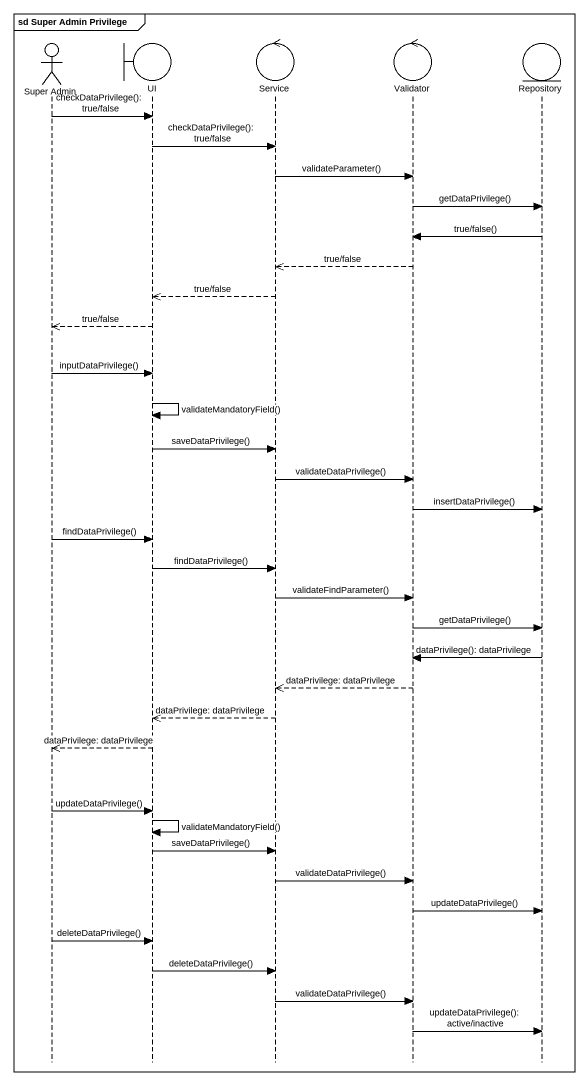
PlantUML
@startuml
mainframe sd Super Admin Privilege
hide footbox
actor "Super Admin" as Super_Admin
boundary UI
control Service
control Validator
entity Repository

Super_Admin -> UI : checkDataPrivilege(): true/false
UI -> Service : checkDataPrivilege(): true/false
Service -> Validator : validateParameter()
Validator -> Repository : getDataPrivilege()
Repository -> Validator : true/false()
Validator -->> Service : true/false
Service -->> UI : true/false
UI -->> Super_Admin : true/false
Super_Admin -> UI : inputDataPrivilege()
UI -> UI : validateMandatoryField()
UI -> Service : saveDataPrivilege()
Service -> Validator : validateDataPrivilege()
Validator -> Repository : insertDataPrivilege()
Super_Admin -> UI : findDataPrivilege()
UI -> Service : findDataPrivilege()
Service -> Validator : validateFindParameter()
Validator -> Repository : getDataPrivilege()
Repository -> Validator : dataPrivilege(): dataPrivilege
Validator -->> Service : dataPrivilege: dataPrivilege
Service -->> UI : dataPrivilege: dataPrivilege
UI -->> Super_Admin : dataPrivilege: dataPrivilege
Super_Admin -> UI : updateDataPrivilege()
UI -> UI : validateMandatoryField()
UI -> Service : saveDataPrivilege()
Service -> Validator : validateDataPrivilege()
Validator -> Repository : updateDataPrivilege()
Super_Admin -> UI : deleteDataPrivilege()
UI -> Service : deleteDataPrivilege()
Service -> Validator : validateDataPrivilege()
Validator -> Repository : updateDataPrivilege(): active/inactive
@enduml
